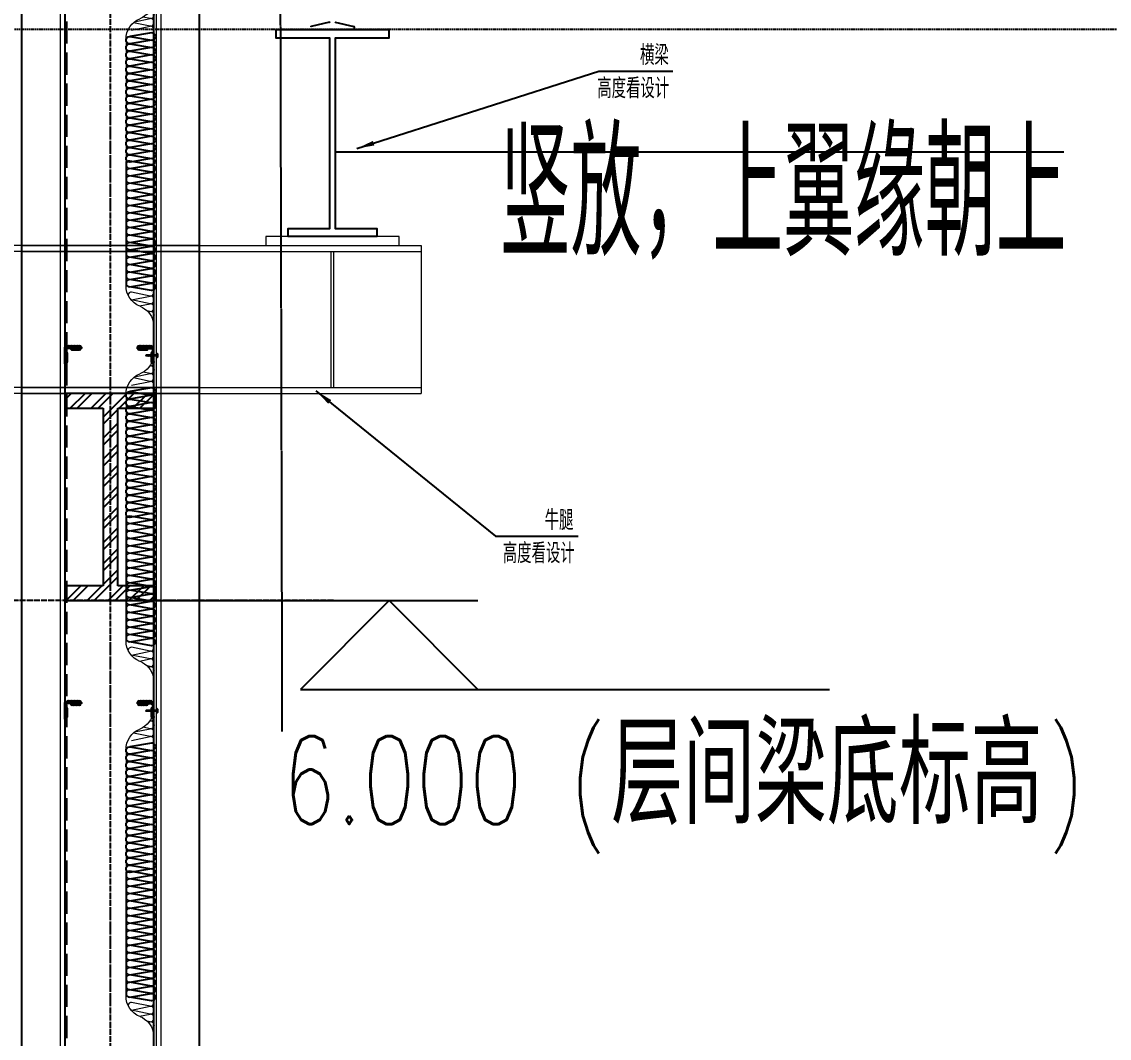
# Model space of a CAD drawing. Extents: x -1899985 to 1774885, y 556286 to 2175695.
# Drawn here: x -1703410 to -1699736, y 572779 to 576213 of the extents above; entities that cross this region are included whole.
import ezdxf
from ezdxf.enums import TextEntityAlignment as Align

# ---------------------------------------------------------------- set-up
doc = ezdxf.new("R2010")
doc.units = 0
doc.header["$LTSCALE"] = 10
doc.header["$MEASUREMENT"] = 0
for name, pattern in [('20剖面图$0$__DASH', [0.35, 0.25, -0.1]), ('20剖面图$0$DASH', [0.35, 0.25, -0.1]), ('20剖面图$0$DOTE', [2.42, 2, -0.2, 0.02, -0.2]), ('20剖面图$0$HIDDEN', [0.375, 0.25, -0.125]), ('20剖面图$0$ZN-DASH', [0.35, 0.25, -0.1])]:
    doc.linetypes.add(name, pattern=pattern)
for name, color, linetype in [('20剖面图$0$!ZN1-填充-8', 8, 'Continuous'), ('20剖面图$0$!ZN4-焊缝-8', 8, 'Continuous'), ('20剖面图$0$!ZN5-钢材投影-40', 40, 'Continuous'), ('20剖面图$0$!ZN5-钢材断面-2', 2, 'Continuous'), ('20剖面图$0$!ZN6-虚线-8', 8, '20剖面图$0$ZN-DASH'), ('20剖面图$0$A-AXIS-DOTE', 14, '20剖面图$0$DOTE'), ('20剖面图$0$A-LIN-V', 9, 'Continuous'), ('20剖面图$0$COLUMN', 9, 'Continuous'), ('20剖面图$0$CRANE', 11, '20剖面图$0$HIDDEN'), ('20剖面图$0$DIM_ELEV', 3, 'Continuous'), ('20剖面图$0$Fill', 8, 'Continuous'), ('20剖面图$0$PUB_TEXT', 7, 'Continuous'), ('20剖面图$0$S-SGJ', 21, 'Continuous'), ('20剖面图$0$建-墙-填充', 8, 'Continuous'), ('20剖面图$0$建-引出', 3, 'Continuous'), ('20剖面图$0$建-柱-钢', 9, 'Continuous'), ('A-LIN-V', 9, 'Continuous')]:
    doc.layers.add(name, color=color, linetype=linetype)
doc.layers.add('20剖面图$0$0_INSULATION', color=252, linetype='Continuous', lineweight=9, transparency=0.2)
for name, color, linetype, lineweight in [('20剖面图$0$0_SCREW RIVET', 4, 'Continuous', 15), ('20剖面图$0$S-bkl', 4, 'Continuous', 0), ('20剖面图$0$彩钢板', 6, 'Continuous', 15)]:
    doc.layers.add(name, color=color, linetype=linetype, lineweight=lineweight)
doc.styles.add('20剖面图$0$_TCH_DIM', font='SIMPLEX', dxfattribs={"bigfont": 'GBCBIG'})
doc.styles.add('20剖面图$0$A-STANDARD', font='SIMPLEX', dxfattribs={"bigfont": 'GBCBIG'})
doc.styles.add('20剖面图$0$TSSD_Rein', font='tj-romans1.shx', dxfattribs={"width": 0.7, "bigfont": 'tj-hztxt.shx'})

# ---------------------------------------------------------------- blocks, each defined once
blk = doc.blocks.new('20剖面图$0$G$C845E5159')
at = {"layer": '20剖面图$0$COLUMN'}
for points in [[(300, 700), (300, -11000), (-300, -11000), (-300, 700), (300, 700)], [(16800, 700), (16800, -11000), (16200, -11000), (16200, 700), (16800, 700)]]:
    blk.add_lwpolyline(points, dxfattribs=at)
blk = doc.blocks.new('20剖面图$0$3243243')
at = {"color": 6, "linetype": '20剖面图$0$DASH'}
blk.add_line((1562425.4, 577182.5), (1562434.8, 573190), dxfattribs=at)
at = {"color": 4, "ltscale": 0.5}
for p, q in [((1562595.8, 575587), (1562533, 575572.5)), ((1562615, 575587), (1562677.8, 575572.5)), ((1562531.8, 575562.3), (1562655.4, 575562.3)), ((1562679, 575562.3), (1562655.4, 575562.3)), ((1562679, 575570.9), (1562679, 575562.3))]:
    blk.add_line(p, q, dxfattribs=at)
for centre, start, end in [((1562595.4, 575588.5), 283, 0), ((1562615.4, 575588.5), 180, 257), ((1562533.4, 575570.9), 103, 180), ((1562677.4, 575570.9), 0, 77)]:
    blk.add_arc(centre, 1.57, start, end, dxfattribs=at)
blk = doc.blocks.new('20剖面图$0$b234swerwr')
at = {"layer": '20剖面图$0$CRANE', "linetype": 'ByBlock', "ltscale": 2}
blk.add_lwpolyline([(-1578045.4, 575562.3), (-1577665.4, 575562.3), (-1577665.4, 575532.6), (-1577846.4, 575532.6), (-1577846.4, 574890.3), (-1577705.4, 574890.3), (-1577705.4, 574862.3), (-1578005.4, 574862.3), (-1578005.4, 574890.3), (-1577864.4, 574890.3), (-1577864.4, 575532.6), (-1578045.4, 575532.6), (-1578045.4, 575562.3)], dxfattribs=at)
at = {"layer": '20剖面图$0$S-bkl'}
for p, q in [((-1578905.4, 574832.3), (-1577555.4, 574832.3)), ((-1578905.4, 574812.3), (-1577555.4, 574812.3)), ((-1577860.4, 574352.3), (-1577860.4, 574812.3)), ((-1577850.4, 574352.3), (-1577850.4, 574812.3)), ((-1561805.4, 574832.3), (-1563155.4, 574832.3)), ((-1561805.4, 574812.3), (-1563155.4, 574812.3)), ((-1578905.4, 574352.3), (-1577555.4, 574352.3)), ((-1561805.4, 574352.3), (-1563155.4, 574352.3)), ((-1578905.4, 574332.3), (-1577555.4, 574332.3)), ((-1561805.4, 574332.3), (-1563155.4, 574332.3))]:
    blk.add_line(p, q, dxfattribs=at)
blk.add_lwpolyline([(-1578080.4, 574832.3), (-1577630.4, 574832.3), (-1577630.4, 574862.3), (-1578080.4, 574862.3)], close=True, dxfattribs=at)
blk.add_lwpolyline([(-1577555.4, 574832.3), (-1577555.4, 574332.3)], dxfattribs=at)
at = {"layer": '20剖面图$0$S-SGJ'}
blk.add_line((-1575384.3, 575147.5), (-1577846.4, 575147.5), dxfattribs=at)
at = {"layer": '20剖面图$0$建-引出', "color": 4}
for p, q in [((-1577773.5, 575160), (-1576955.8, 575421)), ((-1576955.8, 575421), (-1576705.8, 575421)), ((-1577911.3, 574341.8), (-1577305, 573850)), ((-1577305, 573850), (-1577025, 573850))]:
    blk.add_line(p, q, dxfattribs=at)
for points in [[(-1577773.5, 575160, 0, 16, 0), (-1577716.3, 575178.2, 0, 0, 0)], [(-1577911.3, 574341.8, 0, 16, 0), (-1577864.7, 574304, 0, 0, 0)]]:
    blk.add_lwpolyline(points, format="xyseb", dxfattribs=at)
at = {"layer": '20剖面图$0$A-LIN-V'}
blk.add_blockref('20剖面图$0$3243243', (-3140460.8, 0), dxfattribs=at)
at = {"layer": '20剖面图$0$PUB_TEXT', "style": '20剖面图$0$A-STANDARD'}
for s, p in [('横梁', (-1576816.2, 575442)), ('高度看设计', (-1576960.6, 575330)), ('牛腿', (-1577138.4, 573871)), ('高度看设计', (-1577279.9, 573759))]:
    blk.add_text(s, height=67.52, dxfattribs=at).set_placement(p)
at = {"layer": '20剖面图$0$S-SGJ', "style": '20剖面图$0$TSSD_Rein', "width": 0.6}
blk.add_text('竖放，上翼缘朝上', height=420, dxfattribs=at).set_placement((-1576332.4, 574671.6), align=Align.BOTTOM_CENTER)
blk = doc.blocks.new('20剖面图$0$ZN-角钢56X56X4')
at = {"layer": '20剖面图$0$!ZN1-填充-8'}
h = blk.add_hatch(dxfattribs=at)
h.set_pattern_fill('ANSI32', color=256, scale=0.5, style=0)
h.set_pattern_definition([(45, (0, 0), (-3.3676, 3.3676), []), (45, (2.245, 0), (-3.3676, 3.3676), [])])
edge = h.paths.add_edge_path()
edge.add_line((0, 0), (0, 56))
edge.add_line((0, 56), (2.7, 56))
edge.add_arc((2.7, 54.7), 1.33, 360, 450, ccw=False)
edge.add_line((4, 54.7), (4, 10))
edge.add_arc((10, 10), 6, 180, 270)
edge.add_line((10, 4), (54.7, 4))
edge.add_arc((54.7, 2.7), 1.33, 360, 450, ccw=False)
edge.add_line((56, 2.7), (56, 0))
edge.add_line((56, 0), (0, 0))
at = {"layer": '20剖面图$0$!ZN5-钢材断面-2'}
blk.add_lwpolyline([(0, 0), (0, 56), (2.7, 56, -0.414214), (4, 54.7), (4, 10, 0.414214), (10, 4), (54.7, 4, -0.414214), (56, 2.7), (56, 0), (0, 0)], format="xyb", dxfattribs=at)
blk = doc.blocks.new('20剖面图$0$2342432')
at = {"layer": '20剖面图$0$0_INSULATION'}
for p, q in [((-1752476.2, 571392.5), (-1752487.1, 571390.2)), ((-1752483.5, 571394), (-1752476.2, 571392.5)), ((-1752476.2, 571366.3), (-1752539.3, 571353.2)), ((-1752512.6, 571373.8), (-1752476.2, 571366.3)), ((-1752539.3, 571353.2), (-1752476.2, 571340.1)), ((-1752476.2, 571340.1), (-1752539.3, 571326.9)), ((-1752557.8, 570885.5), (-1752557.8, 571304.5)), ((-1752557.8, 571298.9), (-1752557.8, 570885.5)), ((-1752557.8, 570473.3), (-1752557.8, 570885.5)), ((-1752539.4, 570441.6), (-1752476.3, 570428.5)), ((-1752476.3, 570428.5), (-1752533.3, 570416.7)), ((-1752529.1, 570413.2), (-1752476.3, 570402.3)), ((-1752476.3, 570402.3), (-1752499.8, 570397.4))]:
    blk.add_line(p, q, dxfattribs=at)
for centre, radius, start, end in [((-1752539.4, 571444.7), 75.8, 292.1666, 346.2521), ((-1752485.9, 571307), 72, 110.2875, 181.9554), ((-1752485.9, 570470.8), 72, 178.0446, 249.7125), ((-1752541, 570332.4), 77, 9.828, 66.9693)]:
    blk.add_arc(centre, radius, start, end, dxfattribs=at)
at = {"layer": '20剖面图$0$0_INSULATION', "extrusion": (0, 0, -1)}
for centre, major_axis, ratio, start_param, end_param in [((-1752475.5, 571405.9), (-8.4, -10.7), 0.960759, 4.08278, 5.653576), ((-1752476.2, 571379.4), (0, 13.1), 0.988253, 0, 1.570796), ((-1752476.2, 571379.4), (0, 13.1), 0.988253, 1.570796, 3.141593), ((-1752476.2, 571353.2), (0, 13.1), 0.988253, 0, 1.570796), ((-1752539.3, 571340.1), (0, 13.1), 0.988253, 3.141593, 4.407145), ((-1752539.3, 571340.1), (0, 13.1), 0.988253, 6.139662, 6.283185), ((-1752539.3, 571366.3), (0, 13.1), 0.988253, 3.141593, 3.269368), ((-1752476.2, 571353.2), (0, 13.1), 0.988253, 1.570796, 3.141593), ((-1752476.2, 571327), (0, 13.1), 0.988253, 0, 1.570796), ((-1752476.3, 570441.6), (0, 13.1), 0.988253, 1.570796, 3.141593), ((-1752476.3, 570415.4), (0, 13.1), 0.988253, 0, 1.570796), ((-1752476.3, 570415.4), (0, 13.1), 0.988253, 1.570796, 3.141593), ((-1752475.5, 570388.9), (-8.4, 10.6), 0.960747, 0.629655, 2.200451), ((-1752475.3, 570389.2), (0, 13.1), 0.988253, 1.570796, 3.141593), ((-1752475.3, 570363), (0, 13.1), 0.988253, 0, 1.570796), ((-1752475.3, 570363), (0, 13.1), 0.988253, 1.570796, 2.416555)]:
    blk.add_ellipse(centre, major_axis=major_axis, ratio=ratio, start_param=start_param, end_param=end_param, dxfattribs=at)
at = {"layer": '20剖面图$0$Fill'}
for points in [[(-1752459.1, 570885.5, 0.385563), (-1752471.5, 570896.7), (-1752545.5, 570884, -1), (-1752545.5, 570909), (-1752471.5, 570896.7, 1), (-1752471.5, 570921.7), (-1752545.5, 570909, -1), (-1752545.5, 570934), (-1752471.5, 570921.7, 1), (-1752471.5, 570946.7), (-1752545.5, 570934, -1), (-1752545.5, 570959), (-1752471.5, 570946.7, 1), (-1752471.5, 570971.7), (-1752545.5, 570959, -1), (-1752545.5, 570984), (-1752471.5, 570971.7, 1), (-1752471.5, 570996.7), (-1752545.5, 570984, -1), (-1752545.5, 571009), (-1752471.5, 570996.7, 1), (-1752471.5, 571021.7), (-1752545.5, 571009, -1), (-1752545.5, 571034), (-1752471.5, 571021.7, 1), (-1752471.5, 571046.7), (-1752545.5, 571034, -1), (-1752545.5, 571059), (-1752471.5, 571046.7, 1), (-1752471.5, 571071.7), (-1752545.5, 571059, -1), (-1752545.5, 571084), (-1752471.5, 571071.7, 1), (-1752471.5, 571096.7), (-1752545.5, 571084, -1), (-1752545.5, 571109), (-1752471.5, 571096.7, 1), (-1752471.5, 571121.7), (-1752545.5, 571109, -1), (-1752545.5, 571134), (-1752471.5, 571121.7, 1), (-1752471.5, 571146.7), (-1752545.5, 571134, -1), (-1752545.5, 571159), (-1752471.5, 571146.7, 1), (-1752471.5, 571171.7), (-1752545.5, 571159, -1), (-1752545.5, 571184), (-1752471.5, 571171.7, 1), (-1752471.5, 571196.7), (-1752545.5, 571184, -1), (-1752545.5, 571209), (-1752471.5, 571196.7, 1), (-1752471.5, 571221.7), (-1752545.5, 571209, -1), (-1752545.5, 571234), (-1752471.5, 571221.7, 1), (-1752471.5, 571246.7), (-1752545.5, 571234, -1), (-1752545.5, 571259), (-1752471.5, 571246.7, 1), (-1752471.5, 571271.7), (-1752545.5, 571259, -1), (-1752545.5, 571284), (-1752471.5, 571271.7, 1), (-1752471.5, 571296.7), (-1752545.5, 571284, -1), (-1752545.5, 571309), (-1752471.5, 571296.7, 1), (-1752471.5, 571321.7), (-1752545.5, 571309)], [(-1752459.3, 570885.5, -0.355547), (-1752471.5, 570875.5), (-1752545.5, 570888.2, 1), (-1752545.5, 570863.2), (-1752471.5, 570875.5, -1), (-1752471.5, 570850.5), (-1752545.5, 570863.2, 1), (-1752545.5, 570838.2), (-1752471.5, 570850.5, -1), (-1752471.5, 570825.5), (-1752545.5, 570838.2, 1), (-1752545.5, 570813.2), (-1752471.5, 570825.5, -1), (-1752471.5, 570800.5), (-1752545.5, 570813.2, 1), (-1752545.5, 570788.2), (-1752471.5, 570800.5, -1), (-1752471.5, 570775.5), (-1752545.5, 570788.2, 1), (-1752545.5, 570763.2), (-1752471.5, 570775.5, -1), (-1752471.5, 570750.5), (-1752545.5, 570763.2, 1), (-1752545.5, 570738.2), (-1752471.5, 570750.5, -1), (-1752471.5, 570725.5), (-1752545.5, 570738.2, 1), (-1752545.5, 570713.2), (-1752471.5, 570725.5, -1), (-1752471.5, 570700.5), (-1752545.5, 570713.2, 1), (-1752545.5, 570688.2), (-1752471.5, 570700.5, -1), (-1752471.5, 570675.5), (-1752545.5, 570688.2, 1), (-1752545.5, 570663.2), (-1752471.5, 570675.5, -1), (-1752471.5, 570650.5), (-1752545.5, 570663.2, 1), (-1752545.5, 570638.2), (-1752471.5, 570650.5, -1), (-1752471.5, 570625.5), (-1752545.5, 570638.2, 1), (-1752545.5, 570613.2), (-1752471.5, 570625.5, -1), (-1752471.5, 570600.5), (-1752545.5, 570613.2, 1), (-1752545.5, 570588.2), (-1752471.5, 570600.5, -1), (-1752471.5, 570575.5), (-1752545.5, 570588.2, 1), (-1752545.5, 570563.2), (-1752471.5, 570575.5, -1), (-1752471.5, 570550.5), (-1752545.5, 570563.2, 1), (-1752545.5, 570538.2), (-1752471.5, 570550.5, -1), (-1752471.5, 570525.5), (-1752545.5, 570538.2, 1), (-1752545.5, 570513.2), (-1752471.5, 570525.5, -1), (-1752471.5, 570500.5), (-1752545.5, 570513.2, 1), (-1752545.5, 570488.2), (-1752471.5, 570500.5, -1), (-1752471.5, 570475.5), (-1752545.5, 570488.2, 1), (-1752545.5, 570463.2), (-1752471.5, 570475.5, -1), (-1752471.5, 570450.5), (-1752545.5, 570463.2)]]:
    blk.add_lwpolyline(points, format="xyb", dxfattribs=at)
blk = doc.blocks.new('20剖面图$0$G$CBF9D2CED')
at = {"layer": '20剖面图$0$建-墙-填充'}
h = blk.add_hatch(dxfattribs=at)
h.set_pattern_fill('金属', color=256, scale=20, style=0)
h.set_pattern_definition([(45, (0, 0), (-35.3553, 35.3553), []), (45, (23.57, 0), (-35.3553, 35.3553), [])])
h.paths.add_polyline_path([(-150, 0), (-150, -50), (-25, -50), (-25, -650), (-150, -650), (-150, -700), (150, -700), (150, -650), (25, -650), (25, -50), (150, -50), (150, 0)])
at = {"layer": '20剖面图$0$建-柱-钢'}
for p, q in [((-150, 0), (-150, -50)), ((150, 0), (-150, 0)), ((150, -50), (150, 0)), ((-150, -50), (-25, -50)), ((-25, -50), (-25, -650)), ((25, -650), (25, -50)), ((25, -50), (150, -50)), ((-25, -650), (-150, -650)), ((-150, -650), (-150, -700)), ((150, -650), (25, -650)), ((150, -700), (150, -650)), ((-150, -700), (150, -700))]:
    blk.add_line(p, q, dxfattribs=at)
blk = doc.blocks.new('20剖面图$0$53456465')
at = {"layer": '20剖面图$0$!ZN4-焊缝-8', "color": 8, "ltscale": 20}
for centre, start, end in [((-1752704.7, 575332.7), 60, 180), ((-1752699.7, 575332.7), 60, 180), ((-1752699.7, 575332.7), 120, 180), ((-1752694.7, 575332.7), 60, 180), ((-1752694.7, 575332.7), 120, 180), ((-1752690.3, 575328.7), 180, 300), ((-1752689.7, 575332.7), 60, 180), ((-1752689.7, 575332.7), 120, 180), ((-1752685.3, 575328.7), 180, 300), ((-1752685.3, 575328.7), 180, 240), ((-1752684.7, 575332.7), 60, 180), ((-1752684.7, 575332.7), 120, 180), ((-1752680.3, 575328.7), 180, 300), ((-1752680.3, 575328.7), 180, 240), ((-1752679.7, 575332.7), 60, 180), ((-1752679.7, 575332.7), 120, 180), ((-1752675.3, 575328.7), 180, 300), ((-1752675.3, 575328.7), 180, 240), ((-1752674.7, 575332.7), 60, 180), ((-1752674.7, 575332.7), 120, 180), ((-1752670.3, 575328.7), 180, 300), ((-1752670.3, 575328.7), 180, 240), ((-1752669.7, 575332.7), 60, 180), ((-1752669.7, 575332.7), 120, 180), ((-1752665.3, 575328.7), 180, 0), ((-1752665.3, 575328.7), 180, 240), ((-1752664.7, 575332.7), 0, 180), ((-1752664.7, 575332.7), 120, 180), ((-1752464.1, 575332.7), 0, 180), ((-1752463.5, 575328.7), 180, 0), ((-1752459.1, 575332.7), 0, 120), ((-1752464.1, 575332.7), 0, 60), ((-1752463.5, 575328.7), 300, 0), ((-1752458.5, 575328.7), 240, 0), ((-1752454.1, 575332.7), 0, 120), ((-1752459.1, 575332.7), 0, 60), ((-1752458.5, 575328.7), 300, 0), ((-1752453.5, 575328.7), 240, 0), ((-1752449.1, 575332.7), 0, 120), ((-1752454.1, 575332.7), 0, 60), ((-1752453.5, 575328.7), 300, 0), ((-1752448.5, 575328.7), 240, 0), ((-1752444.1, 575332.7), 0, 120), ((-1752449.1, 575332.7), 0, 60), ((-1752448.5, 575328.7), 300, 0), ((-1752443.5, 575328.7), 240, 0), ((-1752439.1, 575332.7), 0, 120), ((-1752444.1, 575332.7), 0, 60), ((-1752443.5, 575328.7), 300, 0), ((-1752438.5, 575328.7), 240, 0), ((-1752434.1, 575332.7), 0, 120), ((-1752439.1, 575332.7), 0, 60), ((-1752429.1, 575332.7), 0, 120), ((-1752434.1, 575332.7), 0, 60), ((-1752424.1, 575332.7), 0, 120), ((-1752429.1, 575332.7), 0, 60), ((-1752710.4, 575311.5), 270, 90), ((-1752710.4, 575311.5), 270, 330), ((-1752710.4, 575306.5), 270, 30), ((-1752710.4, 575306.5), 270, 330), ((-1752710.4, 575301.5), 270, 30), ((-1752710.4, 575301.5), 270, 330), ((-1752710.4, 575296.5), 270, 30), ((-1752710.4, 575296.5), 270, 330), ((-1752710.4, 575291.5), 270, 30), ((-1752710.4, 575291.5), 270, 330), ((-1752710.4, 575286.5), 270, 30), ((-1752418.4, 575311.5), 90, 270), ((-1752418.4, 575306.5), 150, 270), ((-1752418.4, 575301.5), 150, 270), ((-1752418.4, 575296.5), 150, 270), ((-1752418.4, 575291.5), 150, 270), ((-1752418.4, 575286.5), 150, 270), ((-1752418.4, 575311.5), 210, 270), ((-1752418.4, 575306.5), 210, 270), ((-1752418.4, 575301.5), 210, 270), ((-1752418.4, 575296.5), 210, 270), ((-1752418.4, 575291.5), 210, 270), ((-1752710.4, 574111.5), 270, 90), ((-1752704.7, 574132.7), 60, 180), ((-1752699.7, 574132.7), 60, 180), ((-1752699.7, 574132.7), 120, 180), ((-1752694.7, 574132.7), 60, 180), ((-1752694.7, 574132.7), 120, 180), ((-1752690.3, 574128.7), 180, 300), ((-1752689.7, 574132.7), 60, 180), ((-1752689.7, 574132.7), 120, 180), ((-1752685.3, 574128.7), 180, 300), ((-1752685.3, 574128.7), 180, 240), ((-1752684.7, 574132.7), 60, 180), ((-1752684.7, 574132.7), 120, 180), ((-1752680.3, 574128.7), 180, 240), ((-1752680.3, 574128.7), 180, 300), ((-1752679.7, 574132.7), 60, 180), ((-1752679.7, 574132.7), 120, 180), ((-1752675.3, 574128.7), 180, 300), ((-1752675.3, 574128.7), 180, 240), ((-1752674.7, 574132.7), 60, 180), ((-1752674.7, 574132.7), 120, 180), ((-1752670.3, 574128.7), 180, 300), ((-1752670.3, 574128.7), 180, 240), ((-1752669.7, 574132.7), 60, 180), ((-1752669.7, 574132.7), 120, 180), ((-1752665.3, 574128.7), 180, 0), ((-1752665.3, 574128.7), 180, 240), ((-1752664.7, 574132.7), 0, 180), ((-1752664.7, 574132.7), 120, 180), ((-1752464.1, 574132.7), 0, 180), ((-1752463.5, 574128.7), 180, 0), ((-1752459.1, 574132.7), 0, 120), ((-1752464.1, 574132.7), 0, 60), ((-1752463.5, 574128.7), 300, 0), ((-1752458.5, 574128.7), 240, 0), ((-1752454.1, 574132.7), 0, 120), ((-1752459.1, 574132.7), 0, 60), ((-1752458.5, 574128.7), 300, 0), ((-1752453.5, 574128.7), 240, 0), ((-1752449.1, 574132.7), 0, 120), ((-1752454.1, 574132.7), 0, 60), ((-1752453.5, 574128.7), 300, 0), ((-1752448.5, 574128.7), 240, 0), ((-1752444.1, 574132.7), 0, 120), ((-1752449.1, 574132.7), 0, 60), ((-1752448.5, 574128.7), 300, 0), ((-1752443.5, 574128.7), 240, 0), ((-1752439.1, 574132.7), 0, 120), ((-1752444.1, 574132.7), 0, 60), ((-1752443.5, 574128.7), 300, 0), ((-1752438.5, 574128.7), 240, 0), ((-1752434.1, 574132.7), 0, 120), ((-1752439.1, 574132.7), 0, 60), ((-1752429.1, 574132.7), 0, 120), ((-1752434.1, 574132.7), 0, 60), ((-1752424.1, 574132.7), 0, 120), ((-1752429.1, 574132.7), 0, 60), ((-1752418.4, 574111.5), 90, 270), ((-1752710.4, 574111.5), 270, 330), ((-1752710.4, 574106.5), 270, 30), ((-1752710.4, 574106.5), 270, 330), ((-1752710.4, 574101.5), 270, 30), ((-1752710.4, 574101.5), 270, 330), ((-1752710.4, 574096.5), 270, 30), ((-1752710.4, 574096.5), 270, 330), ((-1752710.4, 574091.5), 270, 30), ((-1752710.4, 574091.5), 270, 330), ((-1752710.4, 574086.5), 270, 30), ((-1752418.4, 574106.5), 150, 270), ((-1752418.4, 574101.5), 150, 270), ((-1752418.4, 574096.5), 150, 270), ((-1752418.4, 574091.5), 150, 270), ((-1752418.4, 574086.5), 150, 270), ((-1752418.4, 574111.5), 210, 270), ((-1752418.4, 574106.5), 210, 270), ((-1752418.4, 574101.5), 210, 270), ((-1752418.4, 574096.5), 210, 270), ((-1752418.4, 574091.5), 210, 270)]:
    blk.add_arc(centre, 5, start, end, dxfattribs=at)
at = {"layer": '20剖面图$0$!ZN5-钢材投影-40'}
for p, q in [((-1752714.4, 578848.7), (-1752714.4, 572304.7)), ((-1752414.4, 572304.7), (-1752414.4, 578848.7))]:
    blk.add_line(p, q, dxfattribs=at)
at = {"layer": '20剖面图$0$!ZN6-虚线-8', "ltscale": 30}
for p, q in [((-1752715, 578848.7), (-1752715, 572304.7)), ((-1752709.4, 578848.7), (-1752709.4, 572304.7))]:
    blk.add_line(p, q, dxfattribs=at)
at = {"layer": '20剖面图$0$0_INSULATION'}
for p, q in [((-1752415.8, 575245.9), (-1752415.1, 575364.8)), ((-1752415.8, 574045.9), (-1752415.1, 574164.8))]:
    blk.add_line(p, q, dxfattribs=at)
at = {"layer": '20剖面图$0$0_SCREW RIVET'}
for p, q in [((-1752441.8, 575304.7), (-1752440, 575306.9)), ((-1752440, 575302.4), (-1752441.8, 575304.7)), ((-1752434.6, 575306.9), (-1752440, 575306.9)), ((-1752435, 575302.4), (-1752440, 575302.4)), ((-1752432.8, 575302.4), (-1752434.5, 575302.4)), ((-1752432.4, 575306.9), (-1752434.1, 575306.9)), ((-1752430.6, 575302.4), (-1752432.3, 575302.4)), ((-1752430.2, 575306.9), (-1752431.9, 575306.9)), ((-1752428.4, 575302.4), (-1752430.1, 575302.4)), ((-1752428, 575306.9), (-1752429.7, 575306.9)), ((-1752426.2, 575302.4), (-1752427.9, 575302.4)), ((-1752425.8, 575306.9), (-1752427.5, 575306.9)), ((-1752423.9, 575302.4), (-1752425.7, 575302.4)), ((-1752423.6, 575306.9), (-1752425.3, 575306.9)), ((-1752421.7, 575302.4), (-1752423.4, 575302.4)), ((-1752421.3, 575306.9), (-1752423.1, 575306.9)), ((-1752419.5, 575302.4), (-1752421.2, 575302.4)), ((-1752419.1, 575306.9), (-1752420.8, 575306.9)), ((-1752417.3, 575302.4), (-1752419, 575302.4)), ((-1752416.9, 575306.9), (-1752418.6, 575306.9)), ((-1752415.1, 575302.4), (-1752416.8, 575302.4)), ((-1752414.7, 575306.9), (-1752416.4, 575306.9)), ((-1752412.9, 575302.4), (-1752414.6, 575302.4)), ((-1752412.5, 575306.9), (-1752414.2, 575306.9)), ((-1752410.7, 575302.4), (-1752412.4, 575302.4)), ((-1752410.3, 575306.9), (-1752412, 575306.9)), ((-1752408.5, 575302.4), (-1752410.2, 575302.4)), ((-1752408.1, 575306.9), (-1752409.8, 575306.9)), ((-1752405.8, 575302.4), (-1752408, 575302.4)), ((-1752405.8, 575306.9), (-1752407.6, 575306.9)), ((-1752441.8, 574104.7), (-1752440, 574106.9)), ((-1752440, 574102.4), (-1752441.8, 574104.7)), ((-1752434.6, 574106.9), (-1752440, 574106.9)), ((-1752435, 574102.4), (-1752440, 574102.4)), ((-1752432.8, 574102.4), (-1752434.5, 574102.4)), ((-1752432.4, 574106.9), (-1752434.1, 574106.9)), ((-1752430.6, 574102.4), (-1752432.3, 574102.4)), ((-1752430.2, 574106.9), (-1752431.9, 574106.9)), ((-1752428.4, 574102.4), (-1752430.1, 574102.4)), ((-1752428, 574106.9), (-1752429.7, 574106.9)), ((-1752426.2, 574102.4), (-1752427.9, 574102.4)), ((-1752425.8, 574106.9), (-1752427.5, 574106.9)), ((-1752423.9, 574102.4), (-1752425.7, 574102.4)), ((-1752423.6, 574106.9), (-1752425.3, 574106.9)), ((-1752421.7, 574102.4), (-1752423.4, 574102.4)), ((-1752421.3, 574106.9), (-1752423.1, 574106.9)), ((-1752419.5, 574102.4), (-1752421.2, 574102.4)), ((-1752419.1, 574106.9), (-1752420.8, 574106.9)), ((-1752417.3, 574102.4), (-1752419, 574102.4)), ((-1752416.9, 574106.9), (-1752418.6, 574106.9)), ((-1752415.1, 574102.4), (-1752416.8, 574102.4)), ((-1752414.7, 574106.9), (-1752416.4, 574106.9)), ((-1752412.9, 574102.4), (-1752414.6, 574102.4)), ((-1752412.5, 574106.9), (-1752414.2, 574106.9)), ((-1752410.7, 574102.4), (-1752412.4, 574102.4)), ((-1752410.3, 574106.9), (-1752412, 574106.9)), ((-1752408.5, 574102.4), (-1752410.2, 574102.4)), ((-1752408.1, 574106.9), (-1752409.8, 574106.9)), ((-1752405.8, 574102.4), (-1752408, 574102.4)), ((-1752405.8, 574106.9), (-1752407.6, 574106.9))]:
    blk.add_line(p, q, dxfattribs=at)
for points in [[(-1752441.8, 575304.7), (-1752433.2, 575306), (-1752434.6, 575306.7), (-1752434.6, 575306.6), (-1752435.1, 575306.9)], [(-1752434.2, 575305.9), (-1752434.5, 575302.4), (-1752434.8, 575301.9), (-1752435, 575302.4), (-1752434.7, 575305.8)], [(-1752434.1, 575306.4), (-1752434.1, 575306.9), (-1752434.3, 575307.4), (-1752434.6, 575306.9), (-1752434.6, 575306.6)], [(-1752441.8, 574104.7), (-1752433.2, 574106), (-1752434.6, 574106.7), (-1752434.6, 574106.6), (-1752435.1, 574106.9)], [(-1752434.2, 574105.9), (-1752434.5, 574102.4), (-1752434.8, 574101.9), (-1752435, 574102.4), (-1752434.7, 574105.8)], [(-1752434.1, 574106.4), (-1752434.1, 574106.9), (-1752434.3, 574107.4), (-1752434.6, 574106.9), (-1752434.6, 574106.6)]]:
    blk.add_lwpolyline(points, dxfattribs=at)
for points in [[(-1752432.8, 575302.4), (-1752432.4, 575306.9), (-1752432.1, 575307.4), (-1752431.9, 575306.9), (-1752432.3, 575302.4), (-1752432.6, 575301.9)], [(-1752430.6, 575302.4), (-1752430.2, 575306.9), (-1752429.9, 575307.4), (-1752429.7, 575306.9), (-1752430.1, 575302.4), (-1752430.4, 575301.9)], [(-1752428.4, 575302.4), (-1752428, 575306.9), (-1752427.7, 575307.4), (-1752427.5, 575306.9), (-1752427.9, 575302.4), (-1752428.2, 575301.9)], [(-1752426.2, 575302.4), (-1752425.8, 575306.9), (-1752425.5, 575307.4), (-1752425.3, 575306.9), (-1752425.7, 575302.4), (-1752425.9, 575301.9)], [(-1752423.9, 575302.4), (-1752423.6, 575306.9), (-1752423.3, 575307.4), (-1752423.1, 575306.9), (-1752423.4, 575302.4), (-1752423.7, 575301.9)], [(-1752421.7, 575302.4), (-1752421.3, 575306.9), (-1752421, 575307.4), (-1752420.8, 575306.9), (-1752421.2, 575302.4), (-1752421.5, 575301.9)], [(-1752419.5, 575302.4), (-1752419.1, 575306.9), (-1752418.8, 575307.4), (-1752418.6, 575306.9), (-1752419, 575302.4), (-1752419.3, 575301.9)], [(-1752417.3, 575302.4), (-1752416.9, 575306.9), (-1752416.6, 575307.4), (-1752416.4, 575306.9), (-1752416.8, 575302.4), (-1752417.1, 575301.9)], [(-1752415.1, 575302.4), (-1752414.7, 575306.9), (-1752414.4, 575307.4), (-1752414.2, 575306.9), (-1752414.6, 575302.4), (-1752414.9, 575301.9)], [(-1752412.9, 575302.4), (-1752412.5, 575306.9), (-1752412.2, 575307.4), (-1752412, 575306.9), (-1752412.4, 575302.4), (-1752412.7, 575301.9)], [(-1752410.7, 575302.4), (-1752410.3, 575306.9), (-1752410, 575307.4), (-1752409.8, 575306.9), (-1752410.2, 575302.4), (-1752410.5, 575301.9)], [(-1752408.5, 575302.4), (-1752408.1, 575306.9), (-1752407.8, 575307.4), (-1752407.6, 575306.9), (-1752408, 575302.4), (-1752408.3, 575301.9)], [(-1752403.8, 575300.2), (-1752403.8, 575309.2), (-1752405.8, 575309.2), (-1752405.8, 575300.2)], [(-1752432.8, 574102.4), (-1752432.4, 574106.9), (-1752432.1, 574107.4), (-1752431.9, 574106.9), (-1752432.3, 574102.4), (-1752432.6, 574101.9)], [(-1752430.6, 574102.4), (-1752430.2, 574106.9), (-1752429.9, 574107.4), (-1752429.7, 574106.9), (-1752430.1, 574102.4), (-1752430.4, 574101.9)], [(-1752428.4, 574102.4), (-1752428, 574106.9), (-1752427.7, 574107.4), (-1752427.5, 574106.9), (-1752427.9, 574102.4), (-1752428.2, 574101.9)], [(-1752426.2, 574102.4), (-1752425.8, 574106.9), (-1752425.5, 574107.4), (-1752425.3, 574106.9), (-1752425.7, 574102.4), (-1752425.9, 574101.9)], [(-1752423.9, 574102.4), (-1752423.6, 574106.9), (-1752423.3, 574107.4), (-1752423.1, 574106.9), (-1752423.4, 574102.4), (-1752423.7, 574101.9)], [(-1752421.7, 574102.4), (-1752421.3, 574106.9), (-1752421, 574107.4), (-1752420.8, 574106.9), (-1752421.2, 574102.4), (-1752421.5, 574101.9)], [(-1752419.5, 574102.4), (-1752419.1, 574106.9), (-1752418.8, 574107.4), (-1752418.6, 574106.9), (-1752419, 574102.4), (-1752419.3, 574101.9)], [(-1752417.3, 574102.4), (-1752416.9, 574106.9), (-1752416.6, 574107.4), (-1752416.4, 574106.9), (-1752416.8, 574102.4), (-1752417.1, 574101.9)], [(-1752415.1, 574102.4), (-1752414.7, 574106.9), (-1752414.4, 574107.4), (-1752414.2, 574106.9), (-1752414.6, 574102.4), (-1752414.9, 574101.9)], [(-1752412.9, 574102.4), (-1752412.5, 574106.9), (-1752412.2, 574107.4), (-1752412, 574106.9), (-1752412.4, 574102.4), (-1752412.7, 574101.9)], [(-1752410.7, 574102.4), (-1752410.3, 574106.9), (-1752410, 574107.4), (-1752409.8, 574106.9), (-1752410.2, 574102.4), (-1752410.5, 574101.9)], [(-1752408.5, 574102.4), (-1752408.1, 574106.9), (-1752407.8, 574107.4), (-1752407.6, 574106.9), (-1752408, 574102.4), (-1752408.3, 574101.9)], [(-1752403.8, 574100.2), (-1752403.8, 574109.2), (-1752405.8, 574109.2), (-1752405.8, 574100.2)]]:
    blk.add_lwpolyline(points, close=True, dxfattribs=at)
for points in [[(-1752403.1, 575297.7, 0.414214), (-1752399.1, 575301.7), (-1752399.1, 575307.7, 0.414214), (-1752403.1, 575311.7), (-1752403, 575311.7), (-1752403.8, 575311.7), (-1752403.8, 575297.7), (-1752403, 575297.7)], [(-1752403.1, 574097.7, 0.414214), (-1752399.1, 574101.7), (-1752399.1, 574107.7, 0.414214), (-1752403.1, 574111.7), (-1752403, 574111.7), (-1752403.8, 574111.7), (-1752403.8, 574097.7), (-1752403, 574097.7)]]:
    blk.add_lwpolyline(points, format="xyb", close=True, dxfattribs=at)
at = {"layer": '20剖面图$0$A-AXIS-DOTE'}
blk.add_line((-1751807.1, 574476.7), (-1753124.7, 574476.7), dxfattribs=at)
at = {"layer": '20剖面图$0$DIM_ELEV'}
for p, q in [((-1752619.9, 574476.7), (-1751318.7, 574476.7)), ((-1751618.7, 574476.7), (-1751918.7, 574176.7)), ((-1751618.7, 574476.7), (-1751318.7, 574176.7)), ((-1751918.7, 574176.7), (-1750130.7, 574176.7))]:
    blk.add_line(p, q, dxfattribs=at)
at = {"layer": '20剖面图$0$彩钢板'}
for p, q in [((-1752730.4, 578848.7), (-1752730.4, 572304.7)), ((-1752714.4, 578848.7), (-1752714.4, 572304.7)), ((-1752406.4, 578848.7), (-1752406.4, 572304.7)), ((-1752390.4, 578848.7), (-1752390.4, 572304.7))]:
    blk.add_line(p, q, dxfattribs=at)
at = {"layer": '20剖面图$0$!ZN5-钢材断面-2', "extrusion": (0, 0, -1), "xscale": -1.000000000000001, "zscale": -1.000000000000001, "rotation": 90}
for p in [(1752714.4, 575332.7), (1752714.4, 574132.7)]:
    blk.add_blockref('20剖面图$0$ZN-角钢56X56X4', p, dxfattribs=at)
at = {"layer": '20剖面图$0$!ZN5-钢材断面-2', "extrusion": (0, 0, -1), "zscale": -1, "rotation": 270}
for p in [(1752414.4, 575332.7), (1752414.4, 574132.7)]:
    blk.add_blockref('20剖面图$0$ZN-角钢56X56X4', p, dxfattribs=at)
at = {"layer": '20剖面图$0$A-LIN-V', "xscale": -1, "rotation": 180}
for p in [(50, 1146846.1), (50, 1145646.1), (50, 1144446.1)]:
    blk.add_blockref('20剖面图$0$2342432', p, dxfattribs=at)
at = {"layer": '20剖面图$0$A-LIN-V'}
blk.add_blockref('20剖面图$0$G$CBF9D2CED', (-1752560.4, 575176.7), dxfattribs=at)
at = {"layer": '20剖面图$0$PUB_TEXT', "style": '20剖面图$0$_TCH_DIM', "width": 0.705882}
for s, p in [('(', (-1751008.9, 573721.7)), (')', (-1749394.4, 573721.7)), ('6.000', (-1751978.9, 573721.7))]:
    blk.add_text(s, height=297.5, dxfattribs=at).set_placement(p)
at = {"layer": '20剖面图$0$PUB_TEXT', "style": '20剖面图$0$_TCH_DIM'}
blk.add_text('层间梁底标高', height=337.59, dxfattribs=at).set_placement((-1750868.9, 573721.7))
blk = doc.blocks.new('20剖面图')
at = {"layer": '20剖面图$0$A-AXIS-DOTE'}
blk.add_line((-1703110.4, 562650.6), (-1703110.4, 586495.8), dxfattribs=at)
at = {"layer": '20剖面图$0$A-AXIS-DOTE', "linetype": '20剖面图$0$__DASH', "ltscale": 2}
blk.add_line((-1670110.4, 576187.3), (-1772486.1, 576187.3), dxfattribs=at)
at = {"layer": '20剖面图$0$A-LIN-V'}
for name, p in [('20剖面图$0$G$C845E5159', (-1719610.4, 579257.5)), ('20剖面图$0$G$C845E5159', (-1703110.4, 579257.5)), ('20剖面图$0$b234swerwr', (-141005, 625)), ('20剖面图$0$b234swerwr', (-124505, 625))]:
    blk.add_blockref(name, p, dxfattribs=at)
blk.add_blockref('20剖面图$0$53456465', (49450, -219.2), dxfattribs=at)

msp = doc.modelspace()

# ---------------------------------------------------------------- block references
at = {"layer": 'A-LIN-V'}
msp.add_blockref('20剖面图', (0, 0), dxfattribs=at)

doc.saveas('drawing.dxf')
